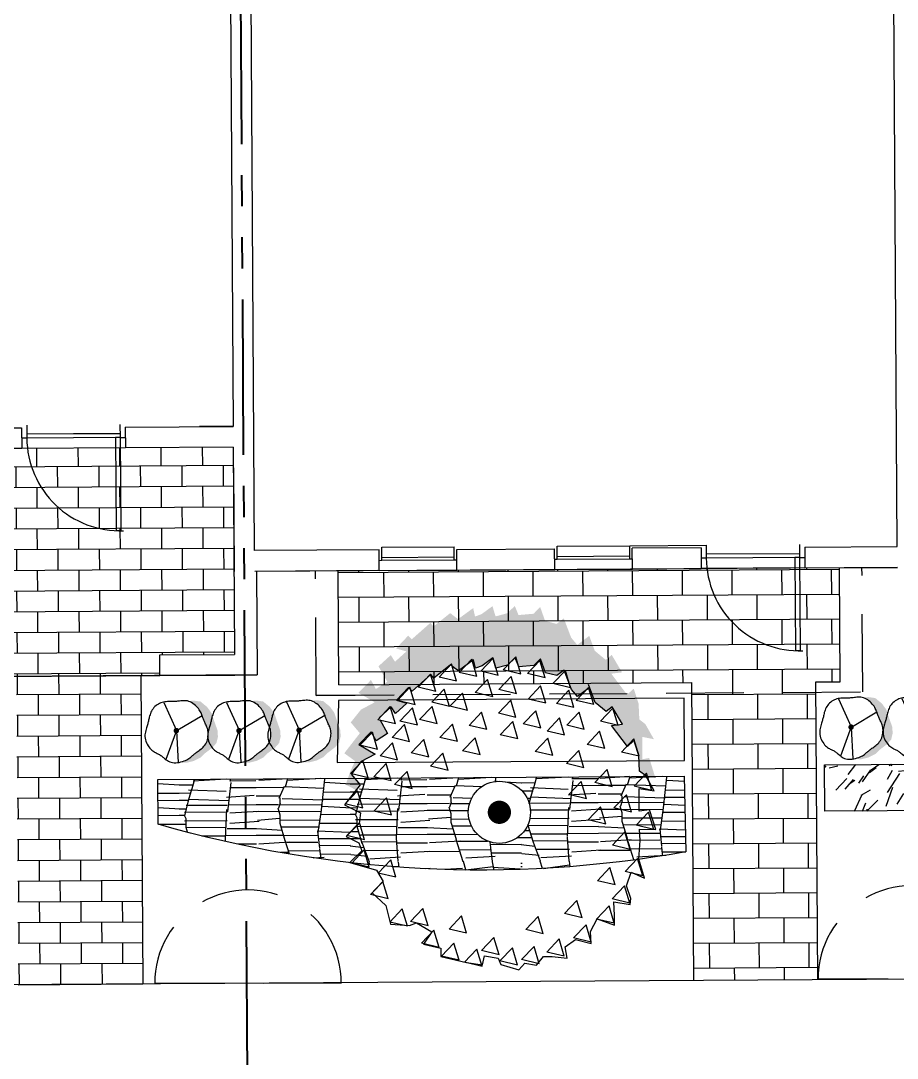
# Model space of a CAD drawing. Header units: feet. Extents: x 919634 to 928945, y 707022 to 708026.
# Drawn here: x 920874.03 to 920902.22, y 707106.93 to 707140.31 of the extents above; entities that cross this region are included whole.
import ezdxf

# ---------------------------------------------------------------- set-up
doc = ezdxf.new("R2010")
doc.units = ezdxf.units.FT
doc.header["$LTSCALE"] = 20
doc.header["$MEASUREMENT"] = 0
for name, pattern in [('HIDDEN2', [0.1875, 0.125, -0.0625]), ('Site Plan$0$HIDDEN2', [0.1875, 0.125, -0.0625]), ('Site Plan$0$PHANTOM2', [1.25, 0.625, -0.125, 0.125, -0.125, 0.125, -0.125])]:
    doc.linetypes.add(name, pattern=pattern)
for name, color, linetype in [('-u-site-utility clear zone', 252, 'HIDDEN2'), ('-u-site-xref', 7, 'Continuous'), ('LP-ANNO-LABL-SHRB', 2, 'Continuous'), ('Site Plan$0$-u-site-bldg_interior', 252, 'Continuous'), ('Site Plan$0$A-SILL', 4, 'Continuous'), ('Site Plan$0$SP-BLDG-ROOF ABOVE', 4, 'Site Plan$0$HIDDEN2'), ('Site Plan$0$SP-LOT PAVERS', 254, 'Continuous'), ('x-Villa5-LP Block$0$L-002', 253, 'Continuous'), ('x-Villa5-LP Block$0$LK-SHRB-013M', 253, 'Continuous'), ('x-Villa5-LP Block$0$LK-SHRB-035M', 253, 'Continuous'), ('x-Villa5-LP Block$0$LK-SHRB-TRNK', 253, 'Continuous'), ('x-Villa5-LP Block$0$LK-TREE-013M', 253, 'Continuous'), ('x-Villa5-LP Block$0$LK-TREE-050M', 253, 'Continuous'), ('x-Villa5-LP Block$0$LK-TREE-TRNK', 253, 'Continuous'), ('x-Villa5-LP Block$0$LP-PATT-GRND', 253, 'Continuous'), ('x-Villa5-LP Block$0$LP-PATT-SHAR', 253, 'Continuous'), ('x-Villa5-LP Block$0$LP-SHAR-BRDR-CONT', 253, 'Continuous'), ('x-Villa5-LP Block$0$LP-SHRB', 253, 'Continuous'), ('x-Villa5-LP Block$0$LP-TREE', 253, 'Continuous')]:
    doc.layers.add(name, color=color, linetype=linetype)
for name, color, linetype, lineweight in [('Site Plan$0$SP-LOT LINES', 252, 'Site Plan$0$PHANTOM2', 40), ('Site Plan$0$SP-SIDEWALK', 2, 'Continuous', 25), ('SP-BUILDING-FOOTPRINT', 1, 'Continuous', 25)]:
    doc.layers.add(name, color=color, linetype=linetype, lineweight=lineweight)
for name, color, linetype, plot in [('x-Villa5-LP Block$0$-u-site-no_plot', 253, 'Continuous', False), ('x-Villa5-LP Block$0$LK-SHRB-SHAD', 253, 'Continuous', False), ('x-Villa5-LP Block$0$LK-TREE-SHAD', 253, 'Continuous', False)]:
    doc.layers.add(name, color=color, linetype=linetype, plot=plot)
doc.layers.get('-u-site-xref').off()

# ---------------------------------------------------------------- blocks, each defined once
blk = doc.blocks.new('Site Plan$0$DR1H902')
for p, q in [((-0.5, 0), (-0.5, 1)), ((-0.5, 1), (-0.45, 1)), ((-0.45, 0), (-0.45, 1)), ((-0.5, 0), (-0.45, 0))]:
    blk.add_line(p, q)
blk.add_arc((-0.5, 0), 1, 0, 91.707)
blk = doc.blocks.new('Site Plan$0$A$C4e4189c5')
at = {"layer": 'Site Plan$0$-u-site-bldg_interior'}
for p, q in [((-2, 5.5), (-38, 5.5)), ((-38, 4), (-40, 4)), ((-2, 4), (-38, 4)), ((-2, 4), (0, 4))]:
    blk.add_line(p, q, dxfattribs=at)
at = {"layer": 'Site Plan$0$-u-site-bldg_interior', "xscale": 35.99999999999999, "yscale": 35.99999999999999, "zscale": 95.99999999999997, "rotation": 179.9999999999935}
blk.add_blockref('Site Plan$0$DR1H902', (-20, 4), dxfattribs=at)
blk = doc.blocks.new('Site Plan')
at = {"layer": 'Site Plan$0$SP-LOT PAVERS'}
h = blk.add_hatch(dxfattribs=at)
h.set_pattern_fill('AR-B816', color=256, scale=0.083333, angle=0.3592)
h.set_pattern_definition([(0.3592, (920845.9881, 707109.12555), (-0.004179, 0.666654), []), (90.3592, (920845.9881, 707109.12555), (-0.670832, 0.662475), [0.666667, -0.666667])])
h.paths.add_polyline_path([(920877.892, 707119.242), (920878.507, 707119.246), (920878.503, 707119.913), (920880.907, 707119.928), (920880.865, 707126.595), (920870.032, 707126.527), (920870.05, 707123.527), (920870.717, 707123.531), (920870.74, 707119.864), (920873.146, 707119.879), (920873.15, 707119.213), (920873.892, 707119.217), (920873.952, 707109.301), (920877.952, 707109.326)])
h = blk.add_hatch(dxfattribs=at)
h.set_pattern_fill('AR-B816', color=256, scale=0.1, angle=0.3592)
h.set_pattern_definition([(0.3592, (920842.6035, 707107.1035), (-0.005015, 0.799984), []), (90.3592, (920842.6035, 707107.1035), (-0.804999, 0.79497), [0.8, -0.8])])
h.paths.add_polyline_path([(920900.359, 707122.716), (920895.58, 707122.686), (920884.237, 707122.615), (920884.26, 707118.948), (920895.603, 707119.019), (920895.663, 707109.436), (920899.663, 707109.462), (920899.603, 707119.044), (920900.382, 707119.049)])
at = {"layer": 'Site Plan$0$-u-site-bldg_interior'}
for p, q in [((920880.632, 707163.677, 0), (920880.861, 707127.261, 0)), ((920902.219, 707123.395, 0), (920901.978, 707161.811, 0)), ((920881.552, 707123.265, 0), (920881.311, 707161.681, 0)), ((920869.144, 707127.188, 0), (920874.056, 707127.219, 0)), ((920874.056, 707127.219, 0), (920874.06, 707126.552, 0)), ((920874.222, 707127.303, 0), (920874.225, 707126.886, 0)), ((920877.222, 707127.322, 0), (920877.225, 707126.905, 0)), ((920877.389, 707127.239, 0), (920880.861, 707127.261, 0)), ((920877.389, 707127.239, 0), (920877.394, 707126.573, 0)), ((920880.861, 707127.261, 0), (920879.777, 707127.254, 0)), ((920874.225, 707126.886, 0), (920874.058, 707126.885, 0)), ((920877.224, 707127.03, 0), (920874.224, 707127.011, 0)), ((920877.225, 707126.905, 0), (920874.225, 707126.886, 0)), ((920877.225, 707126.905, 0), (920877.391, 707126.906, 0)), ((920874.06, 707126.552, 0), (920869.148, 707126.521, 0)), ((920877.394, 707126.573, 0), (920874.06, 707126.552, 0)), ((920880.865, 707126.595, 0), (920877.394, 707126.573, 0)), ((920880.865, 707126.595, 0), (920880.907, 707119.928, 0)), ((920880.869, 707125.928, 0), (920880.89, 707122.595, 0)), ((920885.638, 707123.374, 0), (920887.972, 707123.389, 0)), ((920885.641, 707122.954, 0), (920885.638, 707123.374, 0)), ((920887.974, 707122.968, 0), (920887.972, 707123.389, 0)), ((920891.282, 707123.41, 0), (920893.616, 707123.424, 0)), ((920891.285, 707122.989, 0), (920891.282, 707123.41, 0)), ((920893.616, 707123.424, 0), (920896.075, 707123.44, 0)), ((920893.618, 707123.004, 0), (920893.616, 707123.424, 0)), ((920896.075, 707123.44, 0), (920896.078, 707123.023, 0)), ((920899.075, 707123.459, 0), (920899.078, 707123.042, 0)), ((920899.242, 707123.376, 0), (920902.219, 707123.395, 0)), ((920899.242, 707123.376, 0), (920899.246, 707122.71, 0)), ((920885.556, 707123.291, 0), (920881.552, 707123.265, 0)), ((920885.56, 707122.624, 0), (920885.556, 707123.291, 0)), ((920885.641, 707123.046, 0), (920887.974, 707123.061, 0)), ((920888.056, 707123.306, 0), (920891.2, 707123.326, 0)), ((920888.06, 707122.64, 0), (920888.056, 707123.306, 0)), ((920891.204, 707122.659, 0), (920891.2, 707123.326, 0)), ((920891.284, 707123.082, 0), (920893.618, 707123.096, 0)), ((920895.909, 707123.355, 0), (920893.699, 707123.342, 0)), ((920893.704, 707122.675, 0), (920893.699, 707123.342, 0)), ((920895.909, 707123.355, 0), (920895.913, 707122.689, 0)), ((920899.077, 707123.167, 0), (920896.077, 707123.148, 0)), ((920899.078, 707123.042, 0), (920896.078, 707123.023, 0)), ((920899.078, 707123.042, 0), (920899.244, 707123.043, 0)), ((920885.558, 707122.953, 0), (920885.641, 707122.954, 0)), ((920885.641, 707122.954, 0), (920887.974, 707122.968, 0)), ((920887.974, 707122.968, 0), (920888.058, 707122.969, 0)), ((920891.202, 707122.989, 0), (920891.285, 707122.989, 0)), ((920891.285, 707122.989, 0), (920893.618, 707123.004, 0)), ((920893.618, 707123.004, 0), (920893.702, 707123.004, 0)), ((920896.078, 707123.023, 0), (920895.911, 707123.022, 0)), ((920899.246, 707122.709, 0), (920895.913, 707122.688, 0)), ((920899.246, 707122.71, 0), (920902.223, 707122.728, 0)), ((920885.497, 707122.623, 0), (920881.554, 707122.599, 0)), ((920881.617, 707122.599, 0), (920881.637, 707119.266, 0)), ((920885.56, 707122.623, 0), (920888.06, 707122.639, 0)), ((920888.06, 707122.639, 0), (920891.204, 707122.658, 0)), ((920891.204, 707122.658, 0), (920893.704, 707122.674, 0)), ((920893.704, 707122.674, 0), (920895.913, 707122.688, 0)), ((920878.503, 707119.913, 0), (920880.907, 707119.928, 0)), ((920878.507, 707119.246, 0), (920878.503, 707119.913, 0)), ((920878.507, 707119.246, 0), (920880.911, 707119.261, 0)), ((920880.911, 707119.261, 0), (920881.637, 707119.266, 0))]:
    blk.add_line(p, q, dxfattribs=at)
at = {"layer": 'Site Plan$0$A-SILL'}
blk.add_line((920873.15, 707119.213, 0), (920878.507, 707119.246, 0), dxfattribs=at)
at = {"layer": 'Site Plan$0$SP-BLDG-ROOF ABOVE'}
for p, q in [((920901.11, 707118.721, 0), (920901.085, 707122.721, 0)), ((920901.11, 707118.72, 0), (920901.085, 707122.72, 0)), ((920883.535, 707118.61, 0), (920883.51, 707122.61, 0)), ((920883.535, 707118.611, 0), (920901.11, 707118.721, 0)), ((920883.535, 707118.61, 0), (920901.11, 707118.72, 0))]:
    blk.add_line(p, q, dxfattribs=at)
at = {"layer": 'Site Plan$0$SP-LOT LINES', "ltscale": 0.4}
blk.add_line((920881.45, 707086.347, 0), (920880.886, 707176.346, 0), dxfattribs=at)
at = {"layer": 'Site Plan$0$SP-SIDEWALK'}
for p, q in [((920884.26, 707118.948, 0), (920884.237, 707122.615, 0)), ((920877.892, 707119.242, 0), (920877.952, 707109.344, 0)), ((920884.26, 707118.948, 0), (920895.603, 707119.019, 0)), ((920895.603, 707119.019, 0), (920895.663, 707109.436, 0)), ((920958.631, 707109.83), (920601.175, 707107.589)), ((920939.638, 707109.713, 0), (920844.307, 707109.115, 0))]:
    blk.add_line(p, q, dxfattribs=at)
at = {"layer": 'Site Plan$0$SP-SIDEWALK', "elevation": 0}
blk.add_lwpolyline([(920899.663, 707109.461), (920899.603, 707119.044), (920900.382, 707119.049), (920900.359, 707122.716)], dxfattribs=at)
at = {"layer": 'Site Plan$0$-u-site-bldg_interior', "xscale": 0.08333333333333334, "yscale": 0.08333333333333334, "zscale": 0.08333333333333334, "rotation": 0.3591501261498651}
for p in [(920877.394, 707126.571, 0.085), (920899.246, 707122.709, 0)]:
    blk.add_blockref('Site Plan$0$A$C4e4189c5', p, dxfattribs=at)
blk = doc.blocks.new('x-Villa5-LP Block$0$TREE-EVGR-001')
at = {"layer": 'x-Villa5-LP Block$0$LK-TREE-SHAD'}
blk.add_hatch(color=256, dxfattribs=at).paths.add_polyline_path([(0.109, -0.4758), (0.1079, -0.5039), (0.1722, -0.4845), (0.1683, -0.4622), (0.2405, -0.4622), (0.2327, -0.5), (0.2814, -0.4728), (0.297, -0.4533), (0.3476, -0.4513), (0.3963, -0.4359), (0.3769, -0.4143), (0.4451, -0.3637), (0.449, -0.3988), (0.5055, -0.3656), (0.4899, -0.3462), (0.5191, -0.3111), (0.5673, -0.2935), (0.5386, -0.2546), (0.562, -0.2351), (0.6244, -0.2118), (0.6068, -0.1884), (0.6166, -0.1514), (0.6614, -0.1358), (0.64, -0.1144), (0.6361, -0.0657), (0.6653, -0.054), (0.6419, -0.0287), (0.6322, 0.0083), (0.6653, 0.0181), (0.64, 0.0531), (0.6322, 0.0745), (0.6594, 0.0804), (0.6244, 0.1291), (0.6341, 0.1427), (0.6438, 0.1544), (0.601, 0.2089), (0.6127, 0.2187), (0.5601, 0.279), (0.5717, 0.2907), (0.5308, 0.3297), (0.5211, 0.2966), (0.4879, 0.3336), (0.5094, 0.3472), (0.4735, 0.3871), (0.4236, 0.3589), (0.4003, 0.3959), (0.4295, 0.4115), (0.3886, 0.4524), (0.3574, 0.3998), (0.334, 0.4446), (0.2931, 0.4777), (0.258, 0.4485), (0.1937, 0.4991), (0.1683, 0.4644), (0.1333, 0.4806), (0.0923, 0.4952), (0.0746, 0.4614), (0.091, 0.4485), (0.1261, 0.4777), (0.167, 0.4446), (0.1904, 0.3998), (0.2216, 0.4524), (0.2625, 0.4115), (0.2333, 0.3959), (0.2566, 0.3589), (0.3065, 0.3871), (0.3424, 0.3472), (0.3209, 0.3336), (0.3541, 0.2966), (0.3638, 0.3297), (0.4047, 0.2907), (0.3931, 0.279), (0.4457, 0.2187), (0.434, 0.2089), (0.4768, 0.1544), (0.4671, 0.1427), (0.4574, 0.1291), (0.4924, 0.0804), (0.4652, 0.0745), (0.473, 0.0531), (0.4983, 0.0181), (0.4652, 0.0083), (0.4749, -0.0287), (0.4983, -0.054), (0.4691, -0.0657), (0.473, -0.1144), (0.4944, -0.1358), (0.4496, -0.1514), (0.4398, -0.1884), (0.4574, -0.2118), (0.395, -0.2351), (0.3716, -0.2546), (0.4003, -0.2935), (0.3521, -0.3111), (0.3229, -0.3462), (0.3385, -0.3656), (0.282, -0.3988), (0.2781, -0.3637), (0.2099, -0.4143), (0.2293, -0.4359), (0.1806, -0.4513), (0.13, -0.4533), (0.1144, -0.4728)])
at = {"layer": 'x-Villa5-LP Block$0$LK-TREE-013M'}
for p, q in [((-0.1749, 0.4209), (-0.1609, 0.4775)), ((-0.1189, 0.4371), (-0.1609, 0.4775)), ((-0.0858, 0.4354), (-0.0718, 0.4921)), ((-0.0297, 0.4516), (-0.0718, 0.4921)), ((0.0161, 0.4409), (0.0301, 0.4975)), ((0.0721, 0.4571), (0.0301, 0.4975)), ((0.1143, 0.4227), (0.1284, 0.4793)), ((0.1704, 0.4389), (0.1284, 0.4793)), ((-0.1749, 0.4209), (-0.1189, 0.4371)), ((-0.0858, 0.4354), (-0.0297, 0.4516)), ((0.0161, 0.4409), (0.0721, 0.4571)), ((0.1143, 0.4227), (0.1704, 0.4389)), ((0.2053, 0.3918), (0.2193, 0.4484)), ((0.2614, 0.408), (0.2193, 0.4484)), ((-0.2768, 0.3609), (-0.2628, 0.4175)), ((-0.2208, 0.3771), (-0.2628, 0.4175)), ((-0.0076, 0.3482), (0.0065, 0.4048)), ((0.0485, 0.3643), (0.0065, 0.4048)), ((0.1034, 0.3482), (0.1174, 0.4048)), ((0.1595, 0.3643), (0.1174, 0.4048)), ((0.2053, 0.3918), (0.2614, 0.408)), ((-0.2768, 0.3609), (-0.2208, 0.3771)), ((-0.2077, 0.3354), (-0.1937, 0.3921)), ((-0.1516, 0.3516), (-0.1937, 0.3921)), ((0.1702, 0.3272), (0.1842, 0.3838)), ((0.2262, 0.3433), (0.1842, 0.3838)), ((0.2872, 0.3336), (0.3012, 0.3902)), ((0.3432, 0.3498), (0.3012, 0.3902)), ((-0.366, 0.2991), (-0.352, 0.3557)), ((-0.3099, 0.3152), (-0.352, 0.3557)), ((-0.2077, 0.3354), (-0.1516, 0.3516)), ((-0.0076, 0.3482), (0.0485, 0.3643)), ((0.0779, 0.2809), (0.092, 0.3375)), ((0.134, 0.297), (0.092, 0.3375)), ((0.1034, 0.3482), (0.1595, 0.3643)), ((0.1702, 0.3272), (0.2262, 0.3433)), ((0.229, 0.2882), (0.243, 0.3448)), ((0.285, 0.3043), (0.243, 0.3448)), ((0.2872, 0.3336), (0.3432, 0.3498)), ((-0.366, 0.2991), (-0.3099, 0.3152)), ((0.229, 0.2882), (0.285, 0.3043)), ((0.2824, 0.2625), (0.2964, 0.3191)), ((0.3384, 0.2786), (0.2964, 0.3191)), ((0.349, 0.27), (0.3631, 0.3266)), ((0.4051, 0.2861), (0.3631, 0.3266)), ((-0.3648, 0.2323), (-0.3507, 0.2889)), ((-0.3087, 0.2485), (-0.3507, 0.2889)), ((0.0779, 0.2809), (0.134, 0.297)), ((0.1798, 0.2263), (0.1939, 0.283)), ((0.2359, 0.2425), (0.1939, 0.283)), ((0.2824, 0.2625), (0.3384, 0.2786)), ((0.349, 0.27), (0.4051, 0.2861)), ((-0.4351, 0.1972), (-0.4211, 0.2539)), ((-0.3791, 0.2134), (-0.4211, 0.2539)), ((-0.3648, 0.2323), (-0.3087, 0.2485)), ((0.1798, 0.2263), (0.2359, 0.2425)), ((0.2872, 0.1991), (0.3012, 0.2557)), ((0.3432, 0.2152), (0.3012, 0.2557)), ((0.3909, 0.2027), (0.4049, 0.2593)), ((0.4469, 0.2189), (0.4049, 0.2593)), ((-0.4351, 0.1972), (-0.3791, 0.2134)), ((0.1362, 0.1645), (0.1502, 0.2211)), ((0.1922, 0.1807), (0.1502, 0.2211)), ((0.2872, 0.1991), (0.3432, 0.2152)), ((0.3428, 0.159), (0.3568, 0.2156)), ((0.3988, 0.1752), (0.3568, 0.2156)), ((0.3909, 0.2027), (0.4469, 0.2189)), ((-0.4769, 0.1331), (-0.4629, 0.1898)), ((-0.4209, 0.1493), (-0.4629, 0.1898)), ((0.1362, 0.1645), (0.1922, 0.1807)), ((0.229, 0.1336), (0.243, 0.1902)), ((0.285, 0.1498), (0.243, 0.1902)), ((0.3428, 0.159), (0.3988, 0.1752)), ((0.4236, 0.1354), (0.4377, 0.192)), ((0.4797, 0.1516), (0.4377, 0.192)), ((-0.4769, 0.1331), (-0.4209, 0.1493)), ((-0.3896, 0.1081), (-0.3756, 0.1648)), ((-0.3336, 0.1243), (-0.3756, 0.1648)), ((0.229, 0.1336), (0.285, 0.1498)), ((0.329, 0.1009), (0.3431, 0.1575)), ((0.3851, 0.117), (0.3431, 0.1575)), ((0.4236, 0.1354), (0.4797, 0.1516)), ((-0.497, 0.0591), (-0.4829, 0.1157)), ((-0.4409, 0.0752), (-0.4829, 0.1157)), ((-0.3896, 0.1081), (-0.3336, 0.1243)), ((0.1853, 0.0609), (0.1993, 0.1175)), ((0.2413, 0.077), (0.1993, 0.1175)), ((0.329, 0.1009), (0.3851, 0.117)), ((0.4382, 0.07), (0.4522, 0.1266)), ((0.4942, 0.0861), (0.4522, 0.1266)), ((-0.497, 0.0591), (-0.4409, 0.0752)), ((0.1853, 0.0609), (0.2413, 0.077)), ((0.2672, 0.0391), (0.2812, 0.0957)), ((0.3232, 0.0552), (0.2812, 0.0957)), ((0.3727, 0.0191), (0.3867, 0.0757)), ((0.4287, 0.0352), (0.3867, 0.0757)), ((0.4382, 0.07), (0.4942, 0.0861)), ((-0.4597, 0.0038), (-0.4457, 0.0604)), ((-0.4036, 0.0199), (-0.4457, 0.0604)), ((0.2672, 0.0391), (0.3232, 0.0552)), ((0.3727, 0.0191), (0.4287, 0.0352)), ((0.4418, 0.0009), (0.4559, 0.0575)), ((0.4979, 0.017), (0.4559, 0.0575)), ((-0.4933, -0.0555), (-0.4793, 0.0011)), ((-0.4373, -0.0393), (-0.4793, 0.0011)), ((-0.4597, 0.0038), (-0.4036, 0.0199)), ((0.3054, -0.0555), (0.3194, 0.0011)), ((0.3614, -0.0393), (0.3194, 0.0011)), ((0.4418, 0.0009), (0.4979, 0.017)), ((0.2362, -0.061), (0.2503, -0.0043)), ((0.2923, -0.0448), (0.2503, -0.0043)), ((0.3818, -0.0573), (0.3958, -0.0007)), ((0.4378, -0.0412), (0.3958, -0.0007)), ((0.4455, -0.0719), (0.4595, -0.0152)), ((0.5015, -0.0557), (0.4595, -0.0152)), ((-0.4933, -0.0555), (-0.4373, -0.0393)), ((0.2362, -0.061), (0.2923, -0.0448)), ((0.3054, -0.0555), (0.3614, -0.0393)), ((0.3818, -0.0573), (0.4378, -0.0412)), ((0.4455, -0.0719), (0.5015, -0.0557)), ((-0.4899, -0.1256), (-0.4759, -0.0689)), ((-0.4338, -0.1094), (-0.4759, -0.0689)), ((-0.3933, -0.1391), (-0.3792, -0.0825)), ((-0.3372, -0.123), (-0.3792, -0.0825)), ((0.2708, -0.1355), (0.2848, -0.0789)), ((0.3269, -0.1193), (0.2848, -0.0789)), ((0.3509, -0.1519), (0.3649, -0.0953)), ((0.4069, -0.1357), (0.3649, -0.0953)), ((0.4327, -0.1501), (0.4468, -0.0934)), ((0.4888, -0.1339), (0.4468, -0.0934)), ((-0.4899, -0.1256), (-0.4338, -0.1094)), ((-0.3933, -0.1391), (-0.3372, -0.123)), ((0.1817, -0.1737), (0.1957, -0.1171)), ((0.2377, -0.1575), (0.1957, -0.1171)), ((0.2708, -0.1355), (0.3269, -0.1193)), ((0.4327, -0.1501), (0.4888, -0.1339)), ((-0.466, -0.2064), (-0.452, -0.1498)), ((-0.41, -0.1903), (-0.452, -0.1498)), ((0.1817, -0.1737), (0.2377, -0.1575)), ((0.2471, -0.2119), (0.2612, -0.1553)), ((0.3032, -0.1957), (0.2612, -0.1553)), ((0.3509, -0.1519), (0.4069, -0.1357)), ((-0.466, -0.2064), (-0.41, -0.1903)), ((0.2471, -0.2119), (0.3032, -0.1957)), ((0.3363, -0.2428), (0.3503, -0.1862)), ((0.3923, -0.2266), (0.3503, -0.1862)), ((0.4, -0.2319), (0.414, -0.1753)), ((0.456, -0.2157), (0.414, -0.1753)), ((-0.3423, -0.2646), (-0.3283, -0.208)), ((-0.2863, -0.2484), (-0.3283, -0.208)), ((0.0416, -0.281), (0.0556, -0.2244)), ((0.0976, -0.2648), (0.0556, -0.2244)), ((0.1416, -0.2737), (0.1557, -0.2171)), ((0.1977, -0.2575), (0.1557, -0.2171)), ((0.2653, -0.2755), (0.2794, -0.2189)), ((0.3214, -0.2594), (0.2794, -0.2189)), ((0.3363, -0.2428), (0.3923, -0.2266)), ((0.4, -0.2319), (0.456, -0.2157)), ((-0.4206, -0.2937), (-0.4065, -0.2371)), ((-0.3645, -0.2775), (-0.4065, -0.2371)), ((-0.3423, -0.2646), (-0.2863, -0.2484)), ((0.0416, -0.281), (0.0976, -0.2648)), ((0.1416, -0.2737), (0.1977, -0.2575)), ((0.2653, -0.2755), (0.3214, -0.2594)), ((0.3454, -0.3064), (0.3594, -0.2498)), ((0.4014, -0.2903), (0.3594, -0.2498)), ((-0.4206, -0.2937), (-0.3645, -0.2775)), ((-0.0403, -0.3428), (-0.0263, -0.2862)), ((0.0157, -0.3266), (-0.0263, -0.2862)), ((0.2035, -0.341), (0.2175, -0.2844)), ((0.2595, -0.3248), (0.2175, -0.2844)), ((0.3454, -0.3064), (0.4014, -0.2903)), ((-0.3605, -0.3683), (-0.3465, -0.3116)), ((-0.3045, -0.3521), (-0.3465, -0.3116)), ((-0.2368, -0.3719), (-0.2228, -0.3153)), ((-0.1808, -0.3557), (-0.2228, -0.3153)), ((-0.0403, -0.3428), (0.0157, -0.3266)), ((0.0798, -0.3646), (0.0938, -0.308)), ((0.1358, -0.3485), (0.0938, -0.308)), ((0.2035, -0.341), (0.2595, -0.3248)), ((0.2781, -0.3846), (0.2921, -0.328)), ((0.3341, -0.3685), (0.2921, -0.328)), ((-0.3605, -0.3683), (-0.3045, -0.3521)), ((-0.2957, -0.4188), (-0.2817, -0.3621)), ((-0.2397, -0.4026), (-0.2817, -0.3621)), ((-0.2368, -0.3719), (-0.1808, -0.3557)), ((-0.1222, -0.421), (-0.1082, -0.3644)), ((-0.0661, -0.4048), (-0.1082, -0.3644)), ((0.0798, -0.3646), (0.1358, -0.3485)), ((-0.0021, -0.4264), (0.0119, -0.3698)), ((0.0539, -0.4103), (0.0119, -0.3698)), ((0.178, -0.4519), (0.192, -0.3953)), ((0.2341, -0.4357), (0.192, -0.3953)), ((0.2781, -0.3846), (0.3341, -0.3685)), ((-0.2957, -0.4188), (-0.2397, -0.4026)), ((-0.2077, -0.461), (-0.1937, -0.4044)), ((-0.1516, -0.4448), (-0.1937, -0.4044)), ((-0.1222, -0.421), (-0.0661, -0.4048)), ((-0.0021, -0.4264), (0.0539, -0.4103)), ((-0.2077, -0.461), (-0.1516, -0.4448)), ((-0.0585, -0.4974), (-0.0445, -0.4407)), ((-0.0025, -0.4812), (-0.0445, -0.4407)), ((0.067, -0.4919), (0.0811, -0.4353)), ((0.1231, -0.4757), (0.0811, -0.4353)), ((0.178, -0.4519), (0.2341, -0.4357)), ((-0.0585, -0.4974), (-0.0025, -0.4812)), ((0.067, -0.4919), (0.1231, -0.4757))]:
    blk.add_line(p, q, dxfattribs=at)
at = {"layer": 'x-Villa5-LP Block$0$LK-TREE-050M'}
for points in [[(0.3015, 0.3842), (0.2566, 0.3589), (0.2333, 0.3959), (0.2625, 0.4115), (0.2216, 0.4524), (0.1904, 0.3998), (0.167, 0.4446), (0.1261, 0.4777), (0.091, 0.4485), (0.0267, 0.4991), (0.0013, 0.4485), (-0.0337, 0.4524), (-0.0747, 0.4952), (-0.0961, 0.4543), (-0.1214, 0.4446), (-0.1585, 0.4835), (-0.1838, 0.3979), (-0.2208, 0.3764), (-0.2578, 0.4115), (-0.2988, 0.3686), (-0.3592, 0.3531), (-0.3631, 0.2927), (-0.3553, 0.2693), (-0.3845, 0.2206), (-0.4235, 0.2479), (-0.4371, 0.1914), (-0.4644, 0.1914), (-0.4839, 0.1096), (-0.4917, 0.057), (-0.4625, 0.0512), (-0.4703, 0.0064), (-0.4917, -0.0014), (-0.5092, -0.0599), (-0.4878, -0.0793), (-0.4936, -0.1163), (-0.4664, -0.1397), (-0.4664, -0.167), (-0.4722, -0.2157), (-0.4352, -0.2098), (-0.4118, -0.2429), (-0.4254, -0.2936), (-0.3865, -0.2916), (-0.3455, -0.3131), (-0.367, -0.3695), (-0.3358, -0.3695), (-0.291, -0.3676), (-0.3007, -0.4202), (-0.2812, -0.4221), (-0.2403, -0.4085), (-0.1955, -0.4241), (-0.215, -0.4669), (-0.1546, -0.4494), (-0.0941, -0.4533), (-0.0571, -0.4513), (-0.0591, -0.5039), (0.0052, -0.4845), (0.0013, -0.4513), (0.0735, -0.4513), (0.0657, -0.5), (0.1144, -0.4728), (0.13, -0.4533), (0.1806, -0.4513), (0.2235, -0.4377)], [(0.3989, -0.2916), (0.3716, -0.2546), (0.395, -0.2351), (0.4574, -0.2118), (0.4398, -0.1884), (0.4496, -0.1514), (0.4944, -0.1358), (0.473, -0.1144), (0.4691, -0.0657), (0.4983, -0.054), (0.4749, -0.0287), (0.4652, 0.0083), (0.4983, 0.0181), (0.473, 0.0531), (0.4652, 0.0745), (0.4924, 0.0804), (0.4574, 0.1291), (0.4671, 0.1427), (0.4768, 0.1544), (0.434, 0.2089), (0.4457, 0.2187), (0.3931, 0.279), (0.4047, 0.2907), (0.3638, 0.3297), (0.3541, 0.2966), (0.3209, 0.3336), (0.3424, 0.3472), (0.3073, 0.3862)], [(0.2274, -0.4338), (0.2099, -0.4143), (0.2781, -0.3637), (0.282, -0.3988), (0.3385, -0.3656), (0.3229, -0.3462), (0.3521, -0.3111), (0.4106, -0.2897)]]:
    blk.add_lwpolyline(points, dxfattribs=at)
at = {"layer": 'x-Villa5-LP Block$0$LK-TREE-TRNK', "const_width": 0.0375}
blk.add_lwpolyline([(-0.007, -0.0174, 1), (0.007, 0.0174, 1)], format="xyb", close=True, dxfattribs=at)
blk = doc.blocks.new('x-Villa5-LP Block$0$SHRUB-LRG-121')
at = {"layer": 'x-Villa5-LP Block$0$LK-SHRB-SHAD'}
blk.add_hatch(color=256, dxfattribs=at).paths.add_polyline_path([(0.207, 0.499), (0.295, 0.508), (0.412, 0.491), (0.524, 0.398), (0.6, 0.292), (0.643, 0.158), (0.699, -0.002), (0.704, -0.11), (0.678, -0.216), (0.611, -0.291), (0.475, -0.393), (0.41, -0.458), (0.291, -0.516), (0.168, -0.546), (0.088, -0.542), (0.064, -0.531), (0.153, -0.508), (0.239, -0.458), (0.315, -0.391), (0.418, -0.317), (0.503, -0.222), (0.539, -0.136), (0.539, -0.008), (0.505, 0.102), (0.464, 0.184), (0.431, 0.277), (0.367, 0.385), (0.289, 0.456), (0.241, 0.484)])
at = {"layer": 'x-Villa5-LP Block$0$LK-SHRB-013M'}
for p, q in [((-0.21, 0.481), (0.003, 0.005)), ((0.024, 0.012), (0.439, 0.254)), ((0.003, 0.005), (-0.183, -0.49))]:
    blk.add_line(p, q, dxfattribs=at)
at = {"layer": 'x-Villa5-LP Block$0$LK-SHRB-035M'}
blk.add_line((0.003, -0.004), (0.025, -0.54), dxfattribs=at)
blk.add_lwpolyline([(0.366, -0.351), (0.382, -0.34), (0.398, -0.328), (0.416, -0.314), (0.433, -0.3), (0.451, -0.284), (0.467, -0.267), (0.483, -0.248), (0.497, -0.228), (0.509, -0.206), (0.519, -0.182), (0.527, -0.157), (0.534, -0.132), (0.538, -0.106), (0.54, -0.081), (0.541, -0.056), (0.539, -0.031), (0.536, -0.008), (0.532, 0.014), (0.526, 0.034), (0.519, 0.054), (0.511, 0.073), (0.504, 0.09), (0.496, 0.107), (0.489, 0.122), (0.483, 0.137), (0.477, 0.151), (0.471, 0.164), (0.466, 0.177), (0.461, 0.19), (0.456, 0.204), (0.451, 0.217), (0.446, 0.232), (0.441, 0.247), (0.435, 0.263), (0.429, 0.28), (0.421, 0.297), (0.413, 0.315), (0.403, 0.333), (0.391, 0.352), (0.378, 0.371), (0.362, 0.39), (0.345, 0.409), (0.326, 0.427), (0.305, 0.444), (0.284, 0.46), (0.262, 0.474), (0.239, 0.486), (0.215, 0.495), (0.192, 0.502), (0.168, 0.506), (0.145, 0.507), (0.122, 0.507), (0.1, 0.506), (0.079, 0.504), (0.059, 0.502), (0.04, 0.499), (0.022, 0.498), (0.006, 0.496), (-0.009, 0.495), (-0.024, 0.494), (-0.039, 0.494), (-0.055, 0.494), (-0.071, 0.493), (-0.088, 0.494), (-0.107, 0.494), (-0.126, 0.494), (-0.147, 0.493), (-0.169, 0.492), (-0.191, 0.489), (-0.214, 0.486), (-0.236, 0.48), (-0.259, 0.473), (-0.281, 0.464), (-0.302, 0.453), (-0.323, 0.44), (-0.342, 0.426), (-0.361, 0.41), (-0.378, 0.392), (-0.393, 0.374), (-0.407, 0.355), (-0.419, 0.335), (-0.429, 0.314), (-0.438, 0.293), (-0.445, 0.272), (-0.452, 0.252), (-0.457, 0.232), (-0.462, 0.213), (-0.466, 0.195), (-0.469, 0.178), (-0.473, 0.163), (-0.477, 0.148), (-0.481, 0.133), (-0.485, 0.118), (-0.489, 0.102), (-0.494, 0.086), (-0.5, 0.068), (-0.506, 0.048), (-0.513, 0.027), (-0.519, 0.004), (-0.525, -0.02), (-0.529, -0.045), (-0.532, -0.07), (-0.533, -0.097), (-0.531, -0.123), (-0.525, -0.15), (-0.517, -0.177), (-0.507, -0.203), (-0.495, -0.228), (-0.481, -0.252), (-0.466, -0.274), (-0.45, -0.295), (-0.434, -0.313), (-0.418, -0.328), (-0.402, -0.341), (-0.386, -0.352), (-0.371, -0.362), (-0.356, -0.37), (-0.342, -0.377), (-0.328, -0.384), (-0.315, -0.39), (-0.303, -0.397), (-0.291, -0.403), (-0.28, -0.411), (-0.268, -0.418), (-0.257, -0.427), (-0.245, -0.436), (-0.233, -0.446), (-0.219, -0.457), (-0.205, -0.469), (-0.19, -0.482), (-0.173, -0.495), (-0.155, -0.507), (-0.136, -0.519), (-0.114, -0.529), (-0.092, -0.537), (-0.067, -0.542), (-0.04, -0.545), (-0.013, -0.545), (0.016, -0.542), (0.045, -0.538), (0.073, -0.532), (0.101, -0.524), (0.127, -0.515), (0.151, -0.506), (0.172, -0.496), (0.191, -0.486), (0.208, -0.475), (0.224, -0.465), (0.237, -0.455), (0.25, -0.444), (0.261, -0.434), (0.272, -0.425), (0.283, -0.416), (0.293, -0.407), (0.304, -0.398), (0.314, -0.389), (0.326, -0.38), (0.338, -0.371), (0.351, -0.361)], close=True, dxfattribs=at)
at = {"layer": 'x-Villa5-LP Block$0$LK-SHRB-TRNK', "const_width": 0.0469}
blk.add_lwpolyline([(-0.023, 0, 1), (0.023, 0, 1)], format="xyb", close=True, dxfattribs=at)
blk = doc.blocks.new('x-Villa5-LP Block', base_point=(60.568, 154.949, 0))
at = {"layer": 'x-Villa5-LP Block$0$LP-PATT-GRND'}
h = blk.add_hatch(dxfattribs=at)
h.set_pattern_fill('LFX-WAVE', color=256, scale=5.5, angle=90, pattern_type=2)
h.set_pattern_definition([(0, (922465.188, 708503.373), (5.5, 5.5), [1.045, -4.455]), (0, (922465.078, 708503.648), (5.5, 5.5), [1.1, -4.4]), (3.1798, (922465.24305, 708503.0979), (93.50000276485, 5.499950732795), [0.991529, -98.1611345]), (0, (922465.023, 708503.868), (5.5, 5.5), [1.155, -4.345]), (0, (922464.913, 708504.143), (5.5, 5.5), [1.265, -4.235]), (0, (922464.858, 708504.363), (5.5, 5.5), [1.375, -4.125]), (0, (922464.858, 708504.638), (5.5, 5.5), [1.375, -4.125]), (0, (922464.913, 708504.858), (5.5, 5.5), [1.32, -4.18]), (357.6141, (922464.96805, 708505.13291), (5.499999702583, 6.74526e-06), [1.321144, -130.793388]), (357.3974, (922465.07805, 708505.40791), (5.50000261092, -1.880106e-06), [1.2112485, -119.913684]), (2.7263, (922465.18805, 708505.62791), (110.000001622354, 5.4999780975), [1.156309, -114.474569]), (353.991, (922465.29805, 708506.0129), (54.99999862998, -5.49999624615), [1.050775, -104.0265765]), (353.6598, (922465.35305, 708506.2879), (5.50000173822, 1.63716e-06), [0.996094, -48.8085235]), (7.125, (922465.35305, 708508.2679), (38.50000208915, 5.4999905504), [0.8868475, -43.4555715]), (356.4237, (922465.40805, 708508.1029), (5.50000221566, 1.58436e-06), [0.881716, -87.2899885]), (180, (922466.343, 708507.773), (-5.5, -5.5), [0.88, -4.62]), (353.6598, (922465.40805, 708506.5629), (5.50000173822, 1.63716e-06), [0.996094, -48.8085235]), (356.6335, (922465.46305, 708506.8379), (5.49999794399, -3.77604e-06), [0.936617, -92.7250115]), (356.4237, (922465.51805, 708507.1129), (5.50000221566, 1.58436e-06), [0.881716, -87.2899885]), (0, (922465.518, 708507.388), (5.5, 5.5), [0.88, -4.62]), (183.3665, (922467.16805, 708503.3179), (-87.99999627083, -5.50006029845), [0.936617, -92.7250115]), (180, (922467.168, 708503.593), (-5.5, -5.5), [0.99, -4.51]), (180, (922467.168, 708503.868), (-5.5, -5.5), [0.99, -4.51]), (180, (922467.168, 708504.088), (-5.5, -5.5), [0.935, -4.565]), (183.3665, (922467.16805, 708504.3079), (-87.99999627083, -5.50006029845), [0.936617, -92.7250115]), (183.3665, (922467.16805, 708504.6379), (-87.99999627083, -5.50006029845), [0.936617, -92.7250115]), (180, (922467.168, 708504.858), (-5.5, -5.5), [0.88, -4.62]), (183.5763, (922467.16805, 708505.1329), (-82.50000359884, -5.49994894532), [0.881716, -87.2899885]), (180, (922467.168, 708505.408), (-5.5, -5.5), [0.825, -4.675]), (180, (922467.168, 708505.628), (-5.5, -5.5), [0.825, -4.675]), (180, (922467.168, 708505.958), (-5.5, -5.5), [0.825, -4.675]), (183.3665, (922467.16805, 708508.2679), (-87.99999627083, -5.50006029845), [0.936617, -92.7250115]), (180, (922467.168, 708508.048), (-5.5, -5.5), [0.77, -4.73]), (0, (922466.343, 708507.718), (5.5, 5.5), [0.825, -4.675]), (180, (922467.168, 708507.443), (-5.5, -5.5), [0.825, -4.675]), (355.9144, (922466.39805, 708507.1679), (5.50000162715, 1.2189e-06), [0.7719635, -76.424216]), (180, (922467.168, 708506.893), (-5.5, -5.5), [0.77, -4.73]), (0, (922466.453, 708506.563), (5.5, 5.5), [0.715, -4.785]), (180, (922467.168, 708506.288), (-5.5, -5.5), [0.77, -4.73]), (354.2894, (922464.69305, 708503.2629), (5.4999991128, 9.8306e-07), [0.5527445, -54.7215735]), (352.875, (922464.69305, 708503.5379), (5.5000008539, 2.93376e-06), [0.4434265, -43.8989925]), (0, (922464.693, 708503.758), (5.5, 5.5), [0.33, -5.17]), (0, (922464.693, 708503.978), (5.5, 5.5), [0.275, -5.225]), (0, (922464.693, 708508.213), (5.5, 5.5), [0.715, -4.785]), (180, (922465.463, 708507.938), (-5.5, -5.5), [0.77, -4.73]), (0, (922464.693, 708507.553), (5.5, 5.5), [0.825, -4.675]), (180, (922465.518, 708507.278), (-5.5, -5.5), [0.825, -4.675]), (0, (922464.693, 708507.003), (5.5, 5.5), [0.77, -4.73]), (184.0856, (922465.46305, 708506.7279), (-71.50000081958, -5.49997872795), [0.7719635, -76.424216]), (0, (922464.693, 708504.253), (5.5, 5.5), [0.22, -5.28]), (180, (922464.858, 708504.528), (-5.5, -5.5), [0.165, -5.335]), (0, (922464.693, 708504.748), (5.5, 5.5), [0.22, -5.28]), (0, (922464.693, 708505.023), (5.5, 5.5), [0.275, -5.225]), (184.7636, (922465.35305, 708506.4529), (-60.50000520476, -5.49995342964), [0.662288, -65.5664845]), (0, (922464.693, 708506.123), (5.5, 5.5), [0.605, -4.895]), (174.2894, (922465.24305, 708505.7929), (-5.4999991128, -9.8306e-07), [0.5527445, -54.7215735]), (0, (922464.693, 708505.518), (5.5, 5.5), [0.44, -5.06]), (180, (922465.078, 708505.243), (-5.5, -5.5), [0.385, -5.115]), (0, (922468.213, 708503.373), (5.5, 5.5), [0.99, -4.51]), (0, (922468.158, 708503.648), (5.5, 5.5), [0.99, -4.51]), (3.3665, (922468.32305, 708503.0979), (87.99999627083, 5.50006029845), [0.936617, -92.7250115]), (0, (922468.048, 708503.868), (5.5, 5.5), [1.1, -4.4]), (0, (922467.993, 708504.143), (5.5, 5.5), [1.21, -4.29]), (0, (922467.938, 708504.363), (5.5, 5.5), [1.265, -4.235]), (0, (922467.883, 708504.638), (5.5, 5.5), [1.375, -4.125]), (0, (922467.938, 708504.858), (5.5, 5.5), [1.32, -4.18]), (357.6141, (922467.99305, 708505.13291), (5.499999702583, 6.74526e-06), [1.321144, -130.793388]), (357.5104, (922468.04805, 708505.40791), (5.499999076286, -5.713687e-06), [1.2661935, -125.353316]), (2.7263, (922468.21305, 708505.62791), (110.000001622354, 5.4999780975), [1.156309, -114.474569]), (353.991, (922468.32305, 708506.0129), (54.99999862998, -5.49999624615), [1.050775, -104.0265765]), (353.991, (922468.32305, 708506.2879), (54.99999862998, -5.49999624615), [1.050775, -104.0265765]), (6.7098, (922468.37805, 708508.2679), (44.00000284278, 5.4999737359), [0.941446, -93.203385]), (356.6335, (922468.43305, 708508.1029), (5.49999794399, -3.77604e-06), [0.936617, -92.7250115]), (180, (922469.368, 708507.773), (-5.5, -5.5), [0.77, -4.73]), (353.991, (922468.37805, 708506.5629), (54.99999862998, -5.49999624615), [1.050775, -104.0265765]), (356.6335, (922468.48805, 708506.8379), (5.49999794399, -3.77604e-06), [0.936617, -92.7250115]), (356.6335, (922468.48805, 708507.1129), (5.49999794399, -3.77604e-06), [0.936617, -92.7250115]), (0, (922468.488, 708507.388), (5.5, 5.5), [0.935, -4.565]), (180, (922468.213, 708503.318), (-5.5, -5.5), [1.045, -4.455]), (183.1798, (922468.15805, 708503.6479), (-93.50000276485, -5.499950732795), [0.991529, -98.1611345]), (180, (922468.048, 708503.868), (-5.5, -5.5), [0.88, -4.62]), (176.1859, (922467.99305, 708504.0329), (-5.49999912986, 2.41573e-06), [0.8268315, -81.8562965]), (184.3987, (922467.88305, 708504.3629), (-65.99999894278, -5.49999095865), [0.717112, -70.9941155]), (180, (922467.883, 708504.638), (-5.5, -5.5), [0.715, -4.785]), (180, (922467.883, 708504.858), (-5.5, -5.5), [0.715, -4.785]), (180, (922467.938, 708505.133), (-5.5, -5.5), [0.77, -4.73]), (180, (922468.048, 708505.408), (-5.5, -5.5), [0.88, -4.62]), (183.3665, (922468.10305, 708505.6829), (-87.99999627083, -5.50006029845), [0.936617, -92.7250115]), (180, (922468.213, 708505.958), (-5.5, -5.5), [1.045, -4.455]), (182.6026, (922468.37805, 708508.32291), (-115.49999625768, -5.50007805598), [1.2112485, -119.913684]), (180, (922468.488, 708508.048), (-5.5, -5.5), [1.32, -4.18]), (0, (922467.168, 708507.718), (5.5, 5.5), [1.32, -4.18]), (177.6141, (922468.48805, 708507.38791), (-5.499999702583, -6.74526e-06), [1.321144, -130.793388]), (0, (922467.168, 708507.113), (5.5, 5.5), [1.265, -4.235]), (177.5104, (922468.43305, 708506.83791), (-5.499999076286, 5.713687e-06), [1.2661935, -125.353316]), (0, (922467.168, 708506.563), (5.5, 5.5), [1.21, -4.29]), (177.2737, (922468.32305, 708506.23291), (-5.499999204285, -2.70514e-07), [1.156309, -114.474569]), (90, (922470.193, 708502.933), (-5.5, 3e-16), [0, -5.5]), (90, (922470.193, 708508.323), (-5.5, 3e-16), [0, -5.5]), (0, (922469.203, 708503.263), (5.5, 5.5), [0.99, -4.51]), (0, (922469.203, 708503.538), (5.5, 5.5), [0.99, -4.51]), (0, (922469.203, 708503.758), (5.5, 5.5), [0.99, -4.51]), (4.0856, (922469.42305, 708506.0679), (71.50000081958, 5.49997872795), [0.7719635, -76.424216]), (356.9872, (922469.14805, 708504.0329), (5.500000985614, -3.3229e-07), [1.0464465, -103.5981925]), (0, (922469.203, 708504.253), (5.5, 5.5), [0.99, -4.51]), (180, (922470.193, 708504.528), (-5.5, -5.5), [0.935, -4.565]), (0, (922469.313, 708505.023), (5.5, 5.5), [0.88, -4.62]), (356.6335, (922469.25805, 708504.8029), (5.49999794399, -3.77604e-06), [0.936617, -92.7250115]), (180, (922470.193, 708505.243), (-5.5, -5.5), [0.88, -4.62]), (356.1859, (922469.36805, 708505.5729), (5.49999912986, -2.41573e-06), [0.8268315, -81.8562965]), (180, (922470.193, 708505.848), (-5.5, -5.5), [0.825, -4.675]), (184.0856, (922470.19305, 708506.3979), (-71.50000081958, -5.49997872795), [0.7719635, -76.424216]), (180, (922470.193, 708506.673), (-5.5, -5.5), [0.715, -4.785]), (4.0856, (922469.42305, 708506.9479), (71.50000081958, 5.49997872795), [0.7719635, -76.424216]), (180, (922470.193, 708507.278), (-5.5, -5.5), [0.77, -4.73]), (355.9144, (922469.42305, 708507.6079), (5.50000162715, 1.2189e-06), [0.7719635, -76.424216]), (183.8141, (922470.19305, 708507.9379), (-76.99999637795, -5.50003368186), [0.8268315, -81.8562965]), (356.4237, (922469.31305, 708508.2679), (5.50000221566, 1.58436e-06), [0.881716, -87.2899885]), (107.1027, (922468.32305, 708502.9879), (-5.49998942995, 16.50000418552), [0.7480825, -74.060008]), (106.6992, (922468.10305, 708503.7029), (-5.49998962745, 16.50000502228), [0.5742165, -56.8474665]), (90, (922467.938, 708504.253), (-5.5, 5.5), [0.275, -5.225]), (104.0362, (922467.938, 708504.5279), (-5.4999893155, 16.500003003), [0.2267705, -22.4503125]), (71.5651, (922467.883, 708504.748), (-6.426e-06, 5.4999988518), [0.1739265, -17.2186025]), (90, (922467.938, 708504.913), (-5.5, 5.5), [0.165, -5.335]), (66.8014, (922467.93805, 708505.0779), (11.00000728896, 27.49999851867), [0.418869, -41.4678825]), (73.3008, (922468.10305, 708505.4629), (10.99996868708, 38.50001030326), [0.5742165, -56.8474665]), (74.0546, (922468.26805, 708506.0129), (5.49999939113, 22.0000006966), [0.4004055, -39.6401995]), (90, (922468.378, 708506.398), (-5.5, 5.5), [0.165, -5.335]), (80.5377, (922468.37805, 708506.5629), (-2.1318e-06, 5.5000004247), [0.6691025, -32.7860885]), (90, (922468.488, 708507.223), (-5.5, 5.5), [0.55, -4.95]), (99.4623, (922468.48805, 708507.7729), (-5.4999897656, 27.5000042553), [0.334554, -33.1206425]), (105.9454, (922468.43305, 708508.1029), (-5.50000353055, 16.49999910197), [0.4004055, -39.6401995]), (97.125, (922469.25805, 708502.9879), (-5.4999905504, 38.50000208915), [0.4434265, -43.8989925]), (95.7106, (922469.20305, 708503.4279), (-5.50000723066, 49.49999682923), [0.5527445, -54.7215735]), (81.2538, (922469.14805, 708503.9779), (5.50002308382, 38.49999634996), [0.7234095, -71.6177935]), (83.6598, (922469.25805, 708504.6929), (-1.63716e-06, 5.50000173822), [0.996094, -48.8085235]), (84.8056, (922469.36805, 708505.6829), (-4.26878e-06, 5.49999899555), [0.607497, -60.1419885]), (71.5651, (922469.423, 708506.288), (-6.426e-06, 5.4999988518), [0.1739265, -17.2186025]), (90, (922469.478, 708506.453), (-5.5, 5.5), [0.33, -5.17]), (95.1944, (922469.47805, 708506.7829), (-5.49997373585, 55.00000368525), [0.607497, -60.1419885]), (95.1944, (922469.42305, 708507.3879), (-5.49997373585, 55.00000368525), [0.607497, -60.1419885]), (102.5288, (922469.36805, 708507.9929), (-5.49999617054, 22.0000026316), [0.5070725, -50.2004195]), (94.0856, (922466.23305, 708502.9879), (-5.49997872795, 71.50000081958), [0.7719635, -76.424216]), (86.6335, (922466.17805, 708503.7579), (3.77604e-06, 5.49999794399), [0.936617, -92.7250115]), (83.2902, (922466.23305, 708504.6929), (5.49996634684, 49.50000548763), [0.941446, -93.203385]), (78.6901, (922466.343, 708505.6279), (-2.0386e-06, 5.5000016033), [0.280445, -27.7641595]), (90, (922466.398, 708505.903), (-5.5, 5.5), [0.385, -5.115]), (78.6901, (922466.398, 708506.2879), (-2.0386e-06, 5.5000016033), [0.280445, -27.7641595]), (98.1301, (922466.45305, 708506.5629), (-5.499996457, 32.99999877054), [0.3889105, -38.5019635]), (95.1944, (922466.39805, 708506.9479), (-5.49997373585, 55.00000368525), [0.607497, -60.1419885]), (95.1944, (922466.34305, 708507.5529), (-5.49997373585, 55.00000368525), [0.607497, -60.1419885]), (99.4623, (922466.28805, 708508.1579), (-5.4999897656, 27.5000042553), [0.334554, -33.1206425]), (109.9831, (922465.29805, 708502.9879), (-16.49999699698, 44.00000362348), [0.6437585, -63.7320915]), (106.6992, (922465.07805, 708503.5929), (-5.49998962745, 16.50000502228), [0.5742165, -56.8474665]), (90, (922464.913, 708504.143), (-5.5, 5.5), [0.275, -5.225]), (116.5651, (922464.913, 708504.418), (-5.5000072017, 5.4999953687), [0.1229855, -12.1753885]), (75.9638, (922464.858, 708504.5279), (-5.5066e-06, 5.5000031673), [0.2267705, -22.4503125]), (75.9638, (922464.913, 708504.7479), (-5.5066e-06, 5.5000031673), [0.2267705, -22.4503125]), (74.0546, (922464.96805, 708504.9679), (5.49999939113, 22.0000006966), [0.4004055, -39.6401995]), (73.3008, (922465.07805, 708505.3529), (10.99996868708, 38.50001030326), [0.5742165, -56.8474665]), (74.0546, (922465.24305, 708505.9029), (5.49999939113, 22.0000006966), [0.4004055, -39.6401995]), (71.5651, (922465.353, 708506.288), (-6.426e-06, 5.4999988518), [0.1739265, -17.2186025]), (79.6952, (922465.40805, 708506.4529), (5.49997181545, 33.00000528466), [0.6149165, -60.876948]), (90, (922465.518, 708507.058), (-5.5, 5.5), [0.66, -4.84]), (104.0362, (922465.518, 708507.7179), (-5.4999893155, 16.500003003), [0.2267705, -22.4503125]), (106.6992, (922465.46305, 708507.9379), (-5.49998962745, 16.50000502228), [0.5742165, -56.8474665])])
edge = h.paths.add_edge_path()
edge.add_line((111.673, 161.53), (111.703, 159.089))
edge.add_arc((105.353, 195.829), 37.284, 253.4638, 279.8064, ccw=False)
edge.add_line((94.741, 160.087), (94.741, 161.53))
edge.add_line((94.741, 161.53), (111.673, 161.53))
edge = h.paths.add_edge_path(flags=16)
edge.add_arc((105.719, 160.401), 1, 0, 360)
at = {"layer": 'x-Villa5-LP Block$0$LP-PATT-SHAR'}
h = blk.add_hatch(dxfattribs=at)
h.set_pattern_fill('LAFX-C235-MULCH', color=256, scale=4, pattern_type=2)
h.set_pattern_definition([(4.2364, (117.06309, 161.6536), (-56, -4), [0.19679, -108.0991]), (11.8887, (119.49077, 163.68152), (-20, -4), [0.28226, -77.38369]), (18.7587, (115.9001, 163.2018), (-12.0013525, -3.9959402), [0.40684, -210.83709]), (26.565, (116.0745, 162.0243), (4, 4), [0.195, -8.7492]), (29.2914, (115.99457, 162.64944), (-100, -56), [0.34172, -187.70085]), (30.5792, (119.64341, 164.46664), (-68, -40), [0.18574, -102.02972]), (30.964, (118.75665, 162.4168), (-8, -4), [0.59336, -22.73045]), (31.6075, (119.49805, 163.2672), (-20, -12), [0.2219, -60.83545]), (33.69, (118.0661, 160.6869), (-8, -4), [0.2621, -14.1601]), (34.695, (118.48773, 164.27028), (-12, -8), [0.34478, -62.90077]), (35.1887, (117.49917, 160.287084), (-107.9704026, -76.0420421), [0.69372, -214.60142]), (35.754, (119.22185, 162.03156), (-28, -20), [0.44784, -122.77554]), (36.4164, (116.74325, 161.81348), (-76.0141497, -55.9807917), [0.55096, -208.25515]), (36.87, (116.21265, 163.86324), (-12, -8), [0.1454, -19.8546]), (37.1847, (116.28533, 163.33264), (-16, -12), [0.26458, -145.33762]), (38.991, (117.71725, 162.56944), (-20, -16), [0.19639, -107.87766]), (39.6107, (117.37561, 163.70332), (-92, -76), [0.82084, -149.7514]), (40.5028, (119.14189, 163.38352), (-135.9659066, -116.0399597), [0.45884, -215.17047]), (41.3478, (116.29261, 162.81664), (-32, -28), [0.24204, -132.96455]), (42.5805, (119.57801, 160.7232), (-48, -44), [0.365244, -200.63227]), (42.847, (116.71417, 163.04188), (-107.9619766, -100.0410496), [0.68404, -222.92274]), (43.3634, (117.6373, 163.39804), (-68, -64), [0.35992, -98.67542]), (43.9584, (117.92077, 163.1582), (-108, -104), [0.56544, -155.02375]), (44.029, (117.17209, 163.90684), (-116, -112), [0.30328, -166.59788]), (44.1186, (116.01641, 160.59964), (-123.9413915, -120.0605326), [0.6684, -177.54512]), (45.9094, (118.61857, 162.7584), (120, 124), [0.32384, -177.889515]), (46.1935, (119.15641, 162.91104), (88.0407534, 91.961001), [0.49352, -132.47265]), (46.4943, (119.90509, 164.0304), (71.9661248, 76.032078), [0.59128, -109.75365]), (47.2906, (119.64341, 162.56216), (44, 48), [0.51436, -70.25285]), (47.2906, (116.12541, 163.76864), (44, 48), [0.1286, -70.63863]), (47.8156, (117.06309, 162.87472), (76, 84), [0.3139, -172.42868]), (48.6914, (118.40777, 160.61417), (28, 32), [0.63864, -175.08842]), (48.9452, (116.67785, 163.89956), (80, 92), [0.29881, -164.13963]), (49.2892, (116.60513, 160.79588), (23.9896087, 28.0089035), [0.41232, -189.61925]), (50.5275, (116.21265, 162.34408), (36, 44), [0.64028, -87.45057]), (50.5993, (118.56765, 161.93704), (36, 44), [0.26338, -144.67799]), (51.6667, (119.87601, 161.43552), (60, 76), [0.39845, -218.87307]), (52.125, (117.9135, 162.31504), (12, 16), [0.16575, -45.44127]), (52.5238, (117.00493, 163.6888), (52, 68), [0.27477, -150.9337]), (52.7447, (117.27385, 161.2756), (12.0057115, 15.9957148), [0.64836, -124.95417]), (52.8533, (119.12737, 161.2538), (12, 16), [0.30092, -165.30101]), (52.8533, (116.0164, 161.20292), (12, 16), [0.60184, -165.00009]), (53.427, (118.32053, 164.04496), (80, 108), [0.28057, -154.1215]), (55.008, (119.6652, 161.9952), (8, 12), [0.26617, -48.56005]), (55.5816, (118.34961, 162.36592), (51.9726388, 76.0187136), [0.4758, -169.27696]), (55.8855, (118.49497, 163.18), (8, 12), [0.54432, -149.22884]), (56.31, (117.819, 161.1084), (4, 8), [0.7338, -13.6884]), (56.31, (116.9032, 161.4137), (4, 8), [0.2883, -14.1339]), (56.5922, (119.41809, 164.12492), (108.0552686, 163.9635903), [0.40924, -210.37975]), (57.1443, (115.84922, 161.6754), (36.0265614, 55.9829159), [0.41532, -147.1516]), (57.995, (117.1721, 160.66505), (12, 20), [0.41144, -37.3245]), (60.7086, (118.24057, 160.31616), (56, 100), [0.3417, -187.70085]), (62.8189, (117.57913, 162.30048), (4, 8), [0.30232, -166.07075]), (65.1795, (119.00377, 163.9868), (23.98016985, 52.0091478), [0.64068, -237.38454]), (66.2505, (117.39017, 161.01396), (28, 64), [0.39706, -108.85495]), (68.199, (117.4483, 162.62756), (4, 12), [0.548, -20.99266]), (68.459, (117.89897, 163.64516), (52, 132), [0.29695, -163.11664]), (69.1022, (116.59061, 161.41372), (31.9607991, 84.0149232), [0.42792, -145.17428]), (69.2277, (119.79605, 161.22472), (12, 32), [0.22544, -123.83906]), (70.346, (118.3496, 161.32648), (4, 12), [0.64832, -58.81594]), (70.9744, (118.98197, 160.83224), (4, 12), [0.44592, -122.25695]), (71.565, (116.8668, 162.286), (-2e-12, 4), [0.6206, -12.0285]), (72.9795, (118.89477, 161.40644), (44, 144), [0.372476, -204.60557]), (74.846, (116.87409, 164.12492), (40, 148), [0.361464, -198.55561]), (78.69, (116.48885, 160.2144), (-6e-13, 4), [0.593, -19.8031]), (79.9194, (119.54893, 161.34104), (12, 68), [0.66444, -182.15789]), (93.0665, (117.93529, 161.908), (3.963426, -76.001916), [0.40764, -147.80843])])
h.paths.add_polyline_path([(122.184, 161.867), (122.184, 160.367), (116.184, 160.367), (116.184, 161.867)])
at = {"layer": 'x-Villa5-LP Block$0$-u-site-no_plot'}
blk.add_line((155.901, 154.949, 0), (60.568, 154.95, 0), dxfattribs=at)
at = {"layer": 'x-Villa5-LP Block$0$L-002', "elevation": 0}
blk.add_lwpolyline([(122.184, 161.867), (122.184, 160.367), (116.184, 160.367), (116.184, 161.867)], close=True, dxfattribs=at)
at = {"layer": 'x-Villa5-LP Block$0$L-002'}
blk.add_lwpolyline([(111.673, 161.53), (111.703, 159.089, -0.11545), (94.741, 160.087), (94.741, 161.53)], format="xyb", close=True, dxfattribs=at)
at = {"layer": 'x-Villa5-LP Block$0$LP-SHAR-BRDR-CONT', "elevation": 0}
blk.add_lwpolyline([(100.507, 162.033), (100.507, 162.033), (100.507, 162.033), (111.685, 162.028), (111.685, 164.03), (100.566, 164.032)], close=True, dxfattribs=at)
at = {"layer": 'x-Villa5-LP Block$0$LP-TREE'}
blk.add_circle((105.719, 160.401, 0), 1, dxfattribs=at)
at = {"layer": 'x-Villa5-LP Block$0$LP-SHRB', "xscale": 1.896938157072053, "yscale": 1.896938157072053, "zscale": 3.319641774876093}
for p in [(95.347, 163.093, 0), (97.363, 163.081, 0), (99.294, 163.081, 0), (117.047, 163.07), (119.084, 163.07)]:
    blk.add_blockref('x-Villa5-LP Block$0$SHRUB-LRG-121', p, dxfattribs=at)
at = {"layer": 'x-Villa5-LP Block$0$LP-TREE', "xscale": 9.969515389928135, "yscale": 9.969515389928135, "zscale": 9.733612224634927, "rotation": 90}
blk.add_blockref('x-Villa5-LP Block$0$TREE-EVGR-001', (105.719, 160.401, 0), dxfattribs=at)
blk = doc.blocks.new('A$C2b7dc3a7')
at = {"layer": '-u-site-utility clear zone'}
blk.add_lwpolyline([(-3, 0), (3, 0.008)], dxfattribs=at)
blk.add_arc((0, 0), 3, 179.8546, 0.1454, dxfattribs=at)

msp = doc.modelspace()

# ---------------------------------------------------------------- block references
at = {"layer": '-u-site-xref'}
msp.add_blockref('Site Plan', (0, 0), dxfattribs=at)

# ---------------------------------------------------------------- next in the draw order: linework, layer by layer
at = {"layer": 'SP-BUILDING-FOOTPRINT', "elevation": 0}
msp.add_lwpolyline([(920902.223, 707122.728), (920881.617, 707122.599), (920881.637, 707119.266), (920870.078, 707119.193), (920870.032, 707126.527), (920863.198, 707126.484), (920863.243, 707119.401), (920851.482, 707119.327), (920851.486, 707118.66), (920844.914, 707118.618), (920844.851, 707128.619), (920844.185, 707128.615), (920843.975, 707162.114), (920862.308, 707162.229), (920862.295, 707164.229), (920881.295, 707164.348), (920881.307, 707162.348), (920901.971, 707162.454), (920901.959, 707164.477), (920920.961, 707164.597)], dxfattribs=at)

# ---------------------------------------------------------------- next in the draw order: block references
at = {"layer": '-u-site-xref', "extrusion": (9.72021e-05, 3.0257e-07, 1), "rotation": 0.358558742924562}
msp.add_blockref('x-Villa5-LP Block', (920844.303, 707109.113, 89.722), dxfattribs=at)
at = {"layer": 'LP-ANNO-LABL-SHRB', "rotation": 180}
for p in [(920902.672, 707109.483, -185.991), (920881.339, 707109.348, -185.991)]:
    msp.add_blockref('A$C2b7dc3a7', p, dxfattribs=at)

doc.saveas('drawing.dxf')
